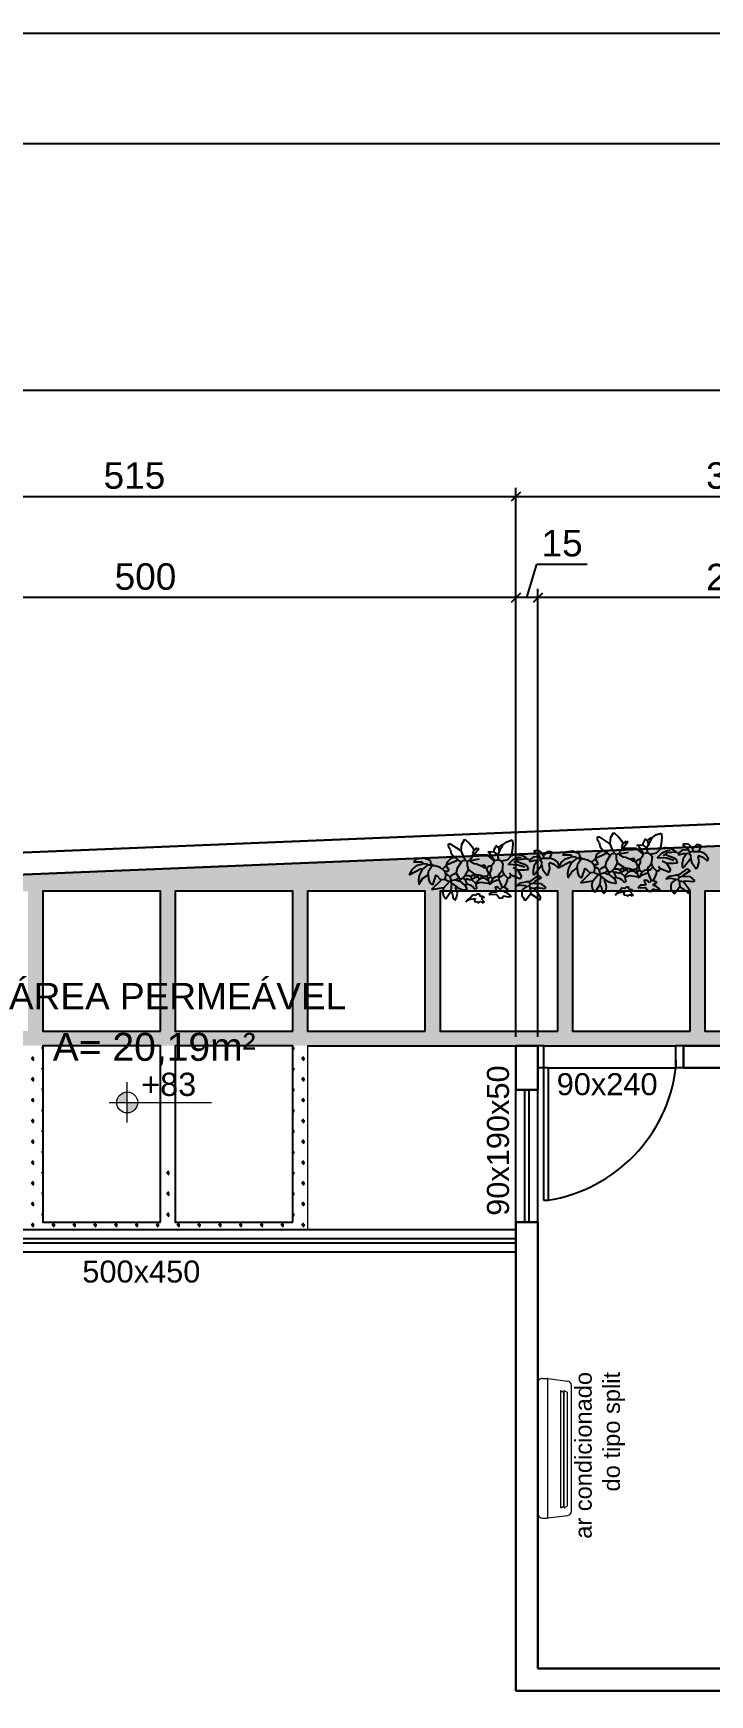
# Model space of a CAD drawing. Extents: x -165 to 197, y 154 to 653.
# Drawn here: x 105.27 to 109.87, y 481.55 to 492.85 of the extents above; entities that cross this region are included whole.
import ezdxf
from ezdxf.enums import TextEntityAlignment as Align

# ---------------------------------------------------------------- set-up
doc = ezdxf.new("R2010")
doc.units = 0
doc.header["$MEASUREMENT"] = 0
doc.header["$PDMODE"] = 3
doc.header["$PDSIZE"] = 0.1
doc.layers.get('0').update_dxf_attribs({"linetype": 'CONTINUOUS'})
doc.layers.get('DEFPOINTS').update_dxf_attribs({"linetype": 'CONTINUOUS'})
for name, color, linetype, lineweight in [('AIT-ESQUADRIA 34', 252, 'CONTINUOUS', 15), ('AIT-PAREDE', 4, 'CONTINUOUS', 30), ('COTA de NIVEL', 12, 'CONTINUOUS', 20), ('FININHA', 251, 'CONTINUOUS', 25), ('TEXTO-190', 190, 'CONTINUOUS', 20)]:
    doc.layers.add(name, color=color, linetype=linetype, lineweight=lineweight)
for name, color, linetype in [('AIT-PORTAS', 2, 'CONTINUOUS'), ('AIT-VEGETAÇÃO 25', 92, 'CONTINUOUS'), ('COTA', 1, 'CONTINUOUS'), ('COTA MODIF', 172, 'CONTINUOUS'), ('MARGEM', 4, 'CONTINUOUS'), ('TEXTO', 190, 'CONTINUOUS')]:
    doc.layers.add(name, color=color, linetype=linetype)
doc.styles.add('ARIAL', font='ARIAL.TTF', dxfattribs={"height": 0.18})
doc.styles.add('cota25', font='ARIAL.TTF', dxfattribs={"height": 0.06})
doc.dimstyles.new('Copy of ISO-25', dxfattribs={"dimtxt": 0.18, "dimasz": 0.06, "dimexe": 0.06, "dimexo": 0.06, "dimgap": 0.05, "dimtad": 1, "dimdec": 0, "dimlfac": 100, "dimdsep": 46, "dimtxsty": 'ARIAL', "dimblk1": 'OBLIQUE', "dimblk2": 'OBLIQUE', "dimsah": 1, "dimcen": 2.5, "dimdle": 0.06, "dimclrd": 256, "dimclre": 256, "dimclrt": 256, "dimadec": 0, "dimazin": 0, "dimtfac": 1, "dimtdec": 0, "dimtmove": 1, "dimatfit": 3, "dimldrblk": 'OBLIQUE', "dimfxl": 0, "dimtolj": 1, "dimtzin": 0, "dimlwd": -1, "dimlwe": -1, "dimarcsym": 0})
pattern_1 = [(360, (23.58454, 87.84479), (0.070710678, 0.070710678), [0.01875, -0.122671356]), (315, (23.58454, 87.84479), (0.070710678, 0.070710678), [0.01875, -0.08125]), (45, (23.58454, 87.84479), (-0.070710678, 0.070710678), [0.01875, -0.08125])]

# ---------------------------------------------------------------- blocks, each defined once
blk = doc.blocks.new('BUSCH1')
for p, q in [((-6.87, 7.43), (-6.56, 7.43)), ((-6.85, 7.18), (-6.87, 7.43)), ((-6.78, 6.73), (-6.85, 7.18)), ((-6.56, 6.36), (-6.78, 6.73)), ((-6.56, 7.43), (-4.64, 6.2)), ((-6.56, 6.36), (-6.33, 5.59)), ((-4.49, 6.13), (-4.38, 7.36)), ((-4.38, 7.36), (-3.78, 8.29)), ((-3.78, 8.29), (-2.83, 7.4)), ((-2.83, 7.4), (-2.4, 6.84)), ((-2.4, 6.84), (-2.1, 6.2)), ((-2.1, 6.2), (-1.41, 6.66)), ((-1.18, 6.43), (-2.1, 5.28)), ((-1.41, 6.66), (-1.18, 6.43)), ((2.05, 7.05), (1.66, 6.2)), ((2.51, 6.74), (2.05, 7.05)), ((2.51, 6.74), (3.12, 7.28)), ((2.51, 6.74), (2.58, 6.2)), ((2.74, 6.05), (3.42, 7.29)), ((3.12, 7.28), (3.43, 7.28)), ((3.42, 7.29), (4.09, 7.8)), ((4.09, 7.8), (5.08, 8.14)), ((5.08, 8.14), (5.19, 7.4)), ((5.19, 7.4), (5.11, 6.07)), ((-13.73, 2.55), (-12.88, 3.32)), ((-12.83, 4.56), (-13.44, 4.03)), ((-13.42, 4.05), (-11.87, 4.05)), ((-12.88, 3.32), (-11.56, 3.74)), ((-11.47, 4.74), (-12.83, 4.56)), ((-11.87, 4.05), (-11.56, 3.74)), ((-10.71, 3.44), (-11.79, 2.59)), ((-11.56, 3.74), (-10.95, 3.67)), ((-10.31, 4.25), (-11.47, 4.74)), ((-10.95, 3.67), (-10.71, 3.44)), ((-10.71, 3.44), (-10.33, 3.44)), ((-10.56, 2.38), (-10.04, 3.14)), ((-10.18, 3.67), (-10.33, 3.44)), ((-10.02, 3.13), (-10.33, 3.44)), ((-10.31, 4.25), (-10.18, 3.67)), ((-9.68, 3.34), (-10.19, 3.69)), ((-9.63, 3.32), (-10.02, 3.13)), ((-8.75, 3.09), (-9.68, 3.34)), ((-7.26, 3.36), (-7.95, 2.67)), ((-7.26, 3.28), (-6.99, 4.11)), ((-7.26, 3.36), (-7.26, 3.28)), ((-7.26, 3.28), (-6.79, 2.44)), ((-6.79, 3.59), (-7.18, 3.44)), ((-6.99, 4.11), (-6.32, 4.7)), ((-5.03, 4.36), (-6.79, 3.59)), ((-6.33, 5.59), (-5.79, 4.9)), ((-6.32, 4.7), (-5.79, 4.9)), ((-5.79, 4.9), (-5.03, 4.43)), ((-4.49, 3.97), (-5.26, 2.74)), ((-5.03, 4.43), (-5.03, 4.36)), ((-5.03, 4.36), (-4.49, 3.97)), ((-4.64, 6.2), (-4.49, 6.13)), ((-4.1, 5.22), (-4.49, 6.13)), ((-4.49, 3.97), (-4.17, 4.25)), ((-4.17, 4.25), (-3.64, 4.36)), ((-3.64, 4.36), (-4.1, 5.22)), ((-3.64, 4.36), (-3.33, 4.05)), ((-3.18, 4.2), (-3.33, 4.05)), ((-3.33, 4.05), (-3.33, 3.28)), ((-3.33, 3.28), (-3.18, 2.74)), ((-2.8, 4.2), (-3.18, 4.2)), ((-2.18, 5.28), (-2.8, 4.43)), ((-2.8, 4.43), (-2.72, 4.28)), ((-2.72, 4.28), (-2.8, 4.2)), ((-2.58, 3.96), (-2.8, 4.2)), ((-2.72, 4.28), (-1.03, 4.59)), ((-2.05, 3.66), (-2.58, 3.96)), ((-2.1, 6.2), (-2.34, 5.59)), ((-2.34, 5.59), (-2.18, 5.28)), ((-2.18, 5.28), (-2.1, 5.28)), ((-2.1, 5.28), (-2.03, 5.28)), ((-1.49, 3.59), (-2.05, 3.66)), ((0.46, 5.28), (-2.03, 5.28)), ((-1.49, 3.59), (-0.64, 3.28)), ((-0.64, 3.28), (-0.26, 3.44)), ((-0.64, 3.28), (-0.18, 2.97)), ((-0.26, 3.44), (0.05, 3.28)), ((0.05, 3.28), (-0.03, 2.97)), ((0.74, 3.2), (0.28, 2.74)), ((1.66, 4.28), (0.46, 5.28)), ((0.74, 5.82), (0.51, 5.9)), ((1.66, 5.9), (0.74, 5.82)), ((0.74, 5.82), (1.79, 4.24)), ((1.12, 3.2), (0.74, 3.2)), ((1.51, 3.67), (1.12, 3.2)), ((1.12, 3.2), (1.13, 2.63)), ((1.59, 3.74), (1.51, 3.67)), ((1.66, 4.2), (1.59, 3.74)), ((1.66, 6.2), (1.66, 5.9)), ((1.66, 5.9), (2.35, 5.36)), ((1.66, 4.2), (1.66, 4.28)), ((2.51, 4.43), (1.79, 4.24)), ((2.74, 6.05), (2.35, 5.36)), ((2.35, 5.36), (2.51, 4.43)), ((3.05, 4.13), (2.51, 4.43)), ((2.58, 6.2), (2.74, 6.05)), ((4.12, 4.36), (3.05, 4.13)), ((3.05, 4.13), (3.43, 3.67)), ((3.28, 2.44), (3.43, 3.67)), ((4.89, 5.13), (4.12, 4.36)), ((4.34, 3.53), (5.27, 4.45)), ((6.13, 3.43), (4.34, 3.53)), ((5.11, 6.07), (4.89, 5.13)), ((5.97, 5.43), (4.89, 5.13)), ((4.89, 5.13), (4.89, 5.2)), ((5.27, 4.45), (6.3, 4.92)), ((5.89, 4.13), (5.43, 3.9)), ((6.04, 4.36), (5.89, 4.13)), ((5.89, 4.13), (6.51, 3.9)), ((5.97, 5.43), (6.92, 5.29)), ((6.27, 4.43), (6.04, 4.36)), ((7.44, 3.04), (6.13, 3.43)), ((7.89, 4.59), (6.27, 4.43)), ((6.3, 4.92), (6.78, 4.87)), ((6.51, 3.9), (7.51, 3.51)), ((6.92, 5.29), (7.66, 4.85)), ((7.51, 3.51), (7.97, 3.13)), ((7.66, 4.85), (7.89, 4.59)), ((7.89, 4.59), (8.12, 4.51)), ((8.12, 2.59), (7.97, 3.13)), ((9.01, 4.93), (8.32, 4.39)), ((8.32, 4.39), (8.32, 4.01)), ((9.28, 4.26), (8.32, 4.01)), ((9.21, 3.34), (9, 2.45)), ((10.16, 5.01), (9.01, 4.93)), ((9.64, 6.15), (9.09, 6.01)), ((9.09, 6.01), (10.16, 5.16)), ((9.86, 4.24), (9.21, 3.34)), ((9.86, 4.24), (9.28, 4.26)), ((10.62, 3.39), (9.47, 1.86)), ((10.27, 6), (9.64, 6.15)), ((10.39, 4.32), (9.86, 4.24)), ((10.16, 5.16), (10.16, 5.01)), ((10.16, 5.01), (10.47, 4.55)), ((10.7, 5.55), (10.27, 6)), ((10.47, 4.55), (10.39, 4.32)), ((10.39, 4.32), (10.62, 3.78)), ((11.01, 4.7), (10.47, 4.55)), ((10.62, 3.78), (10.55, 3.55)), ((10.55, 3.55), (10.62, 3.39)), ((10.62, 3.39), (10.77, 2.67)), ((10.93, 5.24), (10.7, 5.55)), ((11.32, 5.55), (10.93, 5.24)), ((10.93, 5.24), (11.01, 4.7)), ((11.01, 4.7), (12.24, 4.7)), ((11.68, 5.92), (11.32, 5.55)), ((12.11, 5.96), (11.68, 5.92)), ((12.16, 3.93), (12.01, 3.78)), ((12.18, 2.74), (12.01, 3.78)), ((12.55, 5.78), (12.11, 5.96)), ((12.55, 5.78), (12.16, 4.85)), ((12.16, 4.85), (12.24, 4.7)), ((12.16, 3.93), (12.99, 3.59)), ((13.13, 4.37), (12.24, 4.7)), ((12.99, 3.59), (13.7, 2.93)), ((13.63, 3.96), (13.13, 4.37)), ((13.93, 3.24), (13.63, 3.96)), ((13.7, 2.93), (13.93, 3.24)), ((-11.95, 2.74), (-14.23, 1.55)), ((-13.71, 2.59), (-14.23, 1.55)), ((-12.32, 1.49), (-12.49, 0.6)), ((-12.49, 0.6), (-12.43, -0.22)), ((-12.43, -0.22), (-11.7, 0.9)), ((-11.79, 2.59), (-12.32, 1.49)), ((-11.79, 2.59), (-11.95, 2.74)), ((-11.7, 0.9), (-10.68, 1.61)), ((-10.68, 1.61), (-10.56, 2.38)), ((-10.68, 1.61), (-10.63, 0.84)), ((-10.63, 0.84), (-10.35, 0.07)), ((-10.35, 0.07), (-9.84, -0.28)), ((-8.18, 0.67), (-10.03, -1.19)), ((-9.77, -0.26), (-9.18, 1.59)), ((-9.18, 1.59), (-8.33, 0.74)), ((-8.33, 2.9), (-8.75, 3.09)), ((-7.95, 2.67), (-8.33, 2.9)), ((-8.33, 0.74), (-8.18, 0.67)), ((-7.49, 0.74), (-8.18, 0.67)), ((-7.95, 2.67), (-7.56, 2.21)), ((-6.64, 0.36), (-7.72, -0.87)), ((-6.95, 2.21), (-7.56, 2.21)), ((-7.56, 2.21), (-7.41, 1.74)), ((-7.41, 1.74), (-7.49, 0.74)), ((-7.49, 0.74), (-6.64, 0.36)), ((-7.14, 1.7), (-7.41, 1.74)), ((-6.82, 1.48), (-7.14, 1.7)), ((-6.79, 2.44), (-6.95, 2.21)), ((-6.56, 1.13), (-6.82, 1.48)), ((-6.64, 0.36), (-6.49, 0.36)), ((-6.26, 1.44), (-6.56, 1.13)), ((-6.56, 1.13), (-6.41, 0.44)), ((-6.41, 0.44), (-6.49, 0.36)), ((-6.49, 0.36), (-6.26, 0.05)), ((-5.49, 0.67), (-6.41, 0.44)), ((-6.26, 0.05), (-6.41, -1.48)), ((-5.41, 1.9), (-6.26, 1.44)), ((-6.26, 0.05), (-5.49, -0.56)), ((-4.87, 0.98), (-5.49, 0.67)), ((-5.49, 0.67), (-4.95, 0.44)), ((-5.26, 2.74), (-5.41, 1.9)), ((-5.41, 1.9), (-4.87, 0.98)), ((-4.95, 0.44), (-4.8, 0.44)), ((-4.87, 0.98), (-4.64, 0.74)), ((-4.64, 0.74), (-4.8, 0.44)), ((-4.8, 0.44), (-3.87, -0.33)), ((-4.1, 0.98), (-4.64, 0.74)), ((-3.72, 1.44), (-4.1, 0.98)), ((-4.1, 0.98), (-3.72, 0.67)), ((-3.57, 1.82), (-3.72, 1.44)), ((-3.72, 1.44), (-3.03, 1.44)), ((-3.49, 0.82), (-3.72, 0.67)), ((-3.72, 0.67), (-3.41, -0.18)), ((-3.41, 2.05), (-3.57, 1.82)), ((-2.87, 0.59), (-3.49, 0.82)), ((-3.18, 2.59), (-3.41, 2.05)), ((-3.18, 2.74), (-3.18, 2.59)), ((-3.18, 2.59), (-1.95, 1.74)), ((-3.03, 1.44), (-2.64, 1.28)), ((-2.49, 0.74), (-2.87, 0.59)), ((-2.03, 1.67), (-2.64, 1.28)), ((-2.64, 1.28), (-2.57, 0.9)), ((-2.57, 0.9), (-2.49, 0.74)), ((-1.87, 1.13), (-2.49, 0.74)), ((-2.49, 0.74), (-2.49, 0.67)), ((-2.49, 0.67), (-1.8, 0.05)), ((-1.95, 1.74), (-2.03, 1.67)), ((-2.03, 1.67), (-1.95, 1.28)), ((-1.95, 1.74), (-1.49, 1.59)), ((-1.95, 1.28), (-1.87, 1.13)), ((-1.8, 1.05), (-1.87, 1.13)), ((-1.34, 1.36), (-1.8, 1.05)), ((-1.11, 0.74), (-1.8, 0.05)), ((-1.8, 0.05), (-1.72, -0.18)), ((-1.07, 0.1), (-1.73, -0.16)), ((-1.49, 1.59), (-1.34, 1.36)), ((-1.49, 1.59), (-1.18, 1.59)), ((-1.18, 1.59), (-1.34, 1.36)), ((-1.34, 1.36), (-1.34, 1.28)), ((-1.34, 1.28), (-1.11, 0.74)), ((-1.18, 1.59), (-0.87, 1.51)), ((-0.57, 1.05), (-1.11, 0.74)), ((-0.72, 0.13), (-1.07, 0.1)), ((-0.87, 1.51), (-0.11, 1.28)), ((-0.87, 1.51), (-0.57, 1.05)), ((0.82, -0.1), (-0.72, 0.13)), ((-0.57, 1.05), (-0.18, 1.05)), ((-0.18, 2.97), (-0.03, 2.97)), ((-0.11, 1.28), (-0.18, 1.05)), ((-0.18, 1.05), (0.28, 0.74)), ((0.36, 1.36), (-0.11, 1.28)), ((-0.03, 2.97), (0.28, 2.74)), ((0.28, 2.74), (0.43, 2.36)), ((0.28, 0.74), (0.51, 0.67)), ((0.59, 1.59), (0.36, 1.36)), ((0.36, 1.36), (0.66, 0.9)), ((0.43, 2.36), (0.66, 2.05)), ((0.66, 0.9), (0.51, 0.67)), ((0.51, 0.67), (0.82, -0.1)), ((0.66, 2.05), (0.59, 1.59)), ((0.66, 2.05), (0.89, 2.05)), ((0.97, 1.21), (0.66, 0.9)), ((1.13, 2.63), (0.89, 2.05)), ((0.89, 2.05), (0.97, 1.21)), ((0.97, 1.21), (1.43, 0.9)), ((1.43, 0.82), (0.97, -0.18)), ((0.97, -0.18), (1.59, 0.34)), ((1.89, 1.13), (1.43, 0.82)), ((1.43, 0.9), (1.43, 0.82)), ((1.59, 0.34), (2.16, 0.59)), ((2.43, 1.28), (1.89, 1.13)), ((2.16, 0.59), (2.58, 0.67)), ((2.58, 1.67), (2.43, 1.28)), ((2.43, 1.28), (2.58, 1.21)), ((2.58, 1.74), (2.58, 1.67)), ((2.74, 1.74), (2.58, 1.67)), ((2.89, 1.21), (2.58, 1.21)), ((2.58, 1.21), (2.58, 0.67)), ((2.58, 0.67), (3.2, -0.79)), ((3.05, 2.13), (2.74, 1.74)), ((3.12, 1.36), (2.89, 1.21)), ((3.28, 2.44), (3.05, 2.21)), ((3.05, 2.21), (3.05, 2.13)), ((3.51, 1.74), (3.12, 1.36)), ((3.28, 2.44), (3.28, 2.21)), ((3.28, 2.21), (3.51, 1.74)), ((3.51, 1.74), (4.28, 0.98)), ((3.88, -0.24), (4.22, 0.53)), ((4.22, 0.53), (4.28, 0.98)), ((4.58, 0.98), (4.28, 0.98)), ((4.81, 1.59), (4.58, 1.9)), ((4.81, 1.59), (4.58, 0.98)), ((4.81, 1.59), (6.66, 0.82)), ((6.12, 2.44), (5.28, 2.9)), ((5.96, -0.48), (6.53, 0.08)), ((6.12, 2.44), (6.2, 2.51)), ((6.12, 2.44), (6.81, 1.28)), ((6.2, 2.51), (7.43, 2.51)), ((6.53, 0.08), (7.74, 0.28)), ((6.66, 0.82), (6.81, 1.28)), ((7.43, 2.51), (8.12, 2.59)), ((8.27, 0.28), (7.74, 0.28)), ((8.27, 0.36), (8.35, 0.36)), ((8.27, 0.36), (8.27, 0.28)), ((8.35, 0.36), (8.27, 0.28)), ((8.27, 0.28), (8.27, 0.21)), ((8.27, 0.21), (8.5, -0.18)), ((8.35, 0.36), (8.43, 0.36)), ((9.97, 1.44), (8.43, 0.36)), ((9.12, 0.05), (8.5, -0.18)), ((9, 2.45), (9.01, 1.78)), ((9.01, 1.78), (9.16, 1.62)), ((9.16, 1.62), (9.09, 1.55)), ((9.27, 0.28), (9.12, 0.05)), ((9.12, 0.05), (10.43, -0.02)), ((9.47, 1.86), (9.16, 1.62)), ((10.5, 1.05), (9.27, 0.28)), ((9.97, 1.44), (10.5, 1.05)), ((10.77, 2.67), (11.62, 1.47)), ((11.62, 1.47), (11.93, 1.86)), ((11.93, 1.86), (12.18, 2.74)), ((-10.03, -1.19), (-7.79, -0.79)), ((-7.89, -1.61), (-7.72, -0.87)), ((-7.73, -2.46), (-7.89, -1.61)), ((-7.79, -0.79), (-7.72, -0.87)), ((-7.36, -3), (-7.73, -2.46)), ((-6.49, -1.64), (-7.36, -3)), ((-6.41, -1.48), (-6.49, -1.64)), ((-6.41, -1.48), (-6.18, -1.89)), ((-6.18, -1.89), (-6.05, -2.39)), ((-6.05, -2.39), (-6.03, -2.72)), ((-5.64, -3.18), (-6.03, -2.72)), ((-5.64, -3.18), (-5.32, -2.69)), ((-5.49, -0.56), (-5.49, -0.64)), ((-5.49, -0.56), (-5.13, -0.82)), ((-5.49, -0.95), (-5.49, -0.64)), ((-5.29, -1.32), (-5.49, -0.95)), ((-5.32, -2.69), (-5.19, -1.92)), ((-5.19, -1.92), (-5.29, -1.32)), ((-5.13, -0.82), (-4.33, -1.14)), ((-4.33, -1.14), (-3.49, -1.25)), ((-3.87, -0.33), (-3.72, -0.33)), ((-3.41, -0.18), (-3.72, -0.33)), ((-3.72, -0.33), (-3.57, -0.72)), ((-3.57, -0.72), (-3.41, -1.02)), ((-3.57, -1.25), (-3.49, -1.25)), ((-3.41, -1.02), (-3.49, -1.25)), ((-3.49, -1.25), (-3.41, -1.41)), ((-2.63, -0.41), (-3.41, -0.18)), ((-2.72, -2.64), (-3.26, -3.1)), ((-3.26, -3.18), (-2.8, -3)), ((-3.26, -3.1), (-3.26, -3.18)), ((-2.8, -3), (-2.24, -2.91)), ((-2.49, -2.41), (-2.72, -2.64)), ((-2.32, -0.62), (-2.63, -0.41)), ((-2.41, -2.25), (-2.49, -2.33)), ((-2.49, -2.33), (-2.49, -2.41)), ((-2.41, -2.25), (-2.26, -2.1)), ((-1.95, -1.02), (-2.32, -0.62)), ((-2.26, -2.1), (-1.88, -2.2)), ((-2.24, -2.91), (-1.87, -2.87)), ((-1.72, -1.1), (-1.95, -1.02)), ((-1.87, -2.87), (-1.95, -3.33)), ((-1.88, -2.2), (-1.58, -2.1)), ((-1.72, -0.18), (-1.57, -0.95)), ((-1.57, -0.95), (-1.72, -1.1)), ((-1.58, -2.1), (-1.41, -1.95)), ((-1.41, -1.95), (-1.03, -1.95)), ((-1.03, -1.95), (-1.03, -2.33)), ((-1.03, -2.33), (-0.41, -2.41)), ((-0.26, -2.64), (-0.72, -2.87)), ((-0.72, -2.87), (-0.18, -3.48)), ((-0.41, -2.41), (-0.26, -2.64)), ((-0.11, -2.72), (-0.26, -2.64)), ((1.2, -1.64), (0.74, -2.02)), ((0.74, -2.02), (0.82, -2.18)), ((0.82, -0.1), (0.97, -0.18)), ((2.12, -2.1), (0.82, -2.18)), ((2.12, -1.64), (1.2, -1.64)), ((2.18, -0.68), (1.82, -0.72)), ((1.82, -0.72), (2.2, -1.48)), ((2.2, -1.48), (2.12, -1.64)), ((2.74, -2.87), (2.12, -2.1)), ((2.54, -0.83), (2.18, -0.68)), ((2.82, -1.18), (2.54, -0.83)), ((3.35, -2.79), (2.74, -2.87)), ((3.2, -0.79), (2.82, -1.18)), ((3.58, -0.72), (3.2, -0.79)), ((3.35, -2.56), (3.58, -2.33)), ((3.35, -2.79), (3.35, -2.56)), ((3.51, -1.48), (3.86, -1.35)), ((3.81, -1.72), (3.51, -1.48)), ((3.58, -0.72), (3.88, -0.24)), ((3.58, -0.72), (4.28, -1.02)), ((3.58, -2.33), (4.01, -2.47)), ((3.96, -1.74), (3.81, -1.72)), ((3.86, -1.35), (4.13, -1.2)), ((4.27, -1.91), (3.96, -1.74)), ((4.01, -2.47), (4.46, -2.51)), ((4.13, -1.2), (4.28, -1.02)), ((4.63, -2.22), (4.27, -1.91)), ((4.46, -2.51), (4.81, -2.48)), ((4.81, -2.48), (4.63, -2.22)), ((4.81, -2.48), (4.89, -2.56)), ((6.81, -0.33), (5.96, -0.48)), ((6.81, -0.33), (7.58, -0.41)), ((7.04, -1.18), (6.88, -1.7)), ((6.88, -1.7), (6.92, -2.37)), ((6.92, -2.37), (7.27, -2.79)), ((7.74, -0.64), (7.04, -1.18)), ((7.27, -2.79), (7.43, -3.25)), ((7.58, -0.41), (7.74, -0.64)), ((8.58, -1.95), (7.66, -3.18)), ((8.27, -0.56), (7.74, -0.64)), ((8.5, -0.18), (8.27, -0.56)), ((8.27, -0.56), (8.43, -0.79)), ((8.43, -0.79), (9.27, -0.95)), ((8.43, -0.79), (8.58, -1.95)), ((8.58, -1.95), (9.81, -2.79)), ((9.66, -0.87), (9.27, -0.95)), ((9.27, -0.95), (10.43, -2.56)), ((11.2, -1.02), (9.66, -0.87)), ((9.81, -2.79), (10.2, -3.18)), ((10.43, -2.56), (10.2, -3.18)), ((10.43, -0.02), (11.35, -0.72)), ((11.35, -0.72), (11.2, -1.02)), ((-3.26, -3.18), (-3.57, -3.56)), ((-1.95, -3.33), (-1.95, -3.41)), ((-1.95, -3.41), (-1.41, -3.48)), ((-1.41, -3.48), (-1.26, -3.71)), ((-1.26, -3.71), (-1.11, -3.49)), ((-1.11, -3.49), (-0.85, -3.41)), ((-0.85, -3.41), (-0.53, -3.46)), ((-0.53, -3.46), (-0.34, -3.71)), ((-0.18, -3.48), (-0.34, -3.71)), ((7.66, -3.18), (7.43, -3.25))]:
    blk.add_line(p, q)
for centre, start, end in [((-10.31, 4.25), 12.8043, 67.5333), ((0.46, 5.28), 49.844, 89.647)]:
    blk.add_arc(centre, 0.00000961, start, end)
blk = doc.blocks.new('_OBLIQUE')
at = {"color": 0, "linetype": 'ByBlock'}
blk.add_line((-0.5, -0.5), (0.5, 0.5), dxfattribs=at)
blk = doc.blocks.new('*D242')
at = {"layer": 'COTA'}
for p, q in [((108.698, 486.021), (108.698, 489.069)), ((111.403, 485.871), (111.403, 489.069)), ((111.463, 489.009), (108.638, 489.009))]:
    blk.add_line(p, q, dxfattribs=at)
at = {"layer": 'DEFPOINTS', "color": 0}
for p in [(108.698, 489.009), (108.698, 485.961), (111.403, 485.811)]:
    blk.add_point(p, dxfattribs=at)
at = {"layer": 'COTA', "xscale": 0.06, "yscale": 0.06, "zscale": 0.06, "rotation": 180}
blk.add_blockref('_OBLIQUE', (108.698, 489.009), dxfattribs=at)
at = {"layer": 'COTA', "xscale": 0.06, "yscale": 0.06, "zscale": 0.06}
blk.add_blockref('_OBLIQUE', (111.403, 489.009), dxfattribs=at)
at = {"layer": 'COTA', "insert": (110.05, 489.149), "char_height": 0.18, "attachment_point": 5, "style": 'ARIAL'}
blk.add_mtext('\\A1;271', dxfattribs=at)
blk = doc.blocks.new('*D243')
at = {"layer": 'COTA'}
for p, q in [((108.623, 489.009), (108.691, 489.236)), ((108.691, 489.236), (109.033, 489.236)), ((108.548, 486.021), (108.548, 489.069)), ((108.698, 486.021), (108.698, 489.069)), ((108.758, 489.009), (108.488, 489.009))]:
    blk.add_line(p, q, dxfattribs=at)
at = {"layer": 'DEFPOINTS', "color": 0}
for p in [(108.548, 489.009), (108.548, 485.961), (108.698, 485.961)]:
    blk.add_point(p, dxfattribs=at)
at = {"layer": 'COTA', "xscale": 0.06, "yscale": 0.06, "zscale": 0.06, "rotation": 180}
blk.add_blockref('_OBLIQUE', (108.548, 489.009), dxfattribs=at)
at = {"layer": 'COTA', "xscale": 0.06, "yscale": 0.06, "zscale": 0.06}
blk.add_blockref('_OBLIQUE', (108.698, 489.009), dxfattribs=at)
at = {"layer": 'COTA', "insert": (108.862, 489.378), "char_height": 0.18, "attachment_point": 5, "style": 'ARIAL'}
blk.add_mtext('\\A1;15', dxfattribs=at)
blk = doc.blocks.new('*D303')
at = {"layer": 'COTA'}
for p, q in [((108.488, 489.696), (111.613, 489.696)), ((108.548, 489.069), (108.548, 489.756)), ((111.553, 489.069), (111.553, 489.756))]:
    blk.add_line(p, q, dxfattribs=at)
at = {"layer": 'DEFPOINTS', "color": 0}
for p in [(111.553, 489.696), (108.548, 489.009), (111.553, 489.009)]:
    blk.add_point(p, dxfattribs=at)
at = {"layer": 'COTA', "xscale": 0.06, "yscale": 0.06, "zscale": 0.06, "rotation": 180}
blk.add_blockref('_OBLIQUE', (108.548, 489.696), dxfattribs=at)
at = {"layer": 'COTA', "xscale": 0.06, "yscale": 0.06, "zscale": 0.06}
blk.add_blockref('_OBLIQUE', (111.553, 489.696), dxfattribs=at)
at = {"layer": 'COTA', "insert": (110.05, 489.838), "char_height": 0.18, "attachment_point": 5, "style": 'ARIAL'}
blk.add_mtext('\\A1;301', dxfattribs=at)
blk = doc.blocks.new('*D313')
at = {"layer": 'COTA'}
for p, q in [((136.033, 490.417), (93.263, 490.417)), ((93.323, 489.756), (93.323, 490.477)), ((135.973, 489.756), (135.973, 490.477))]:
    blk.add_line(p, q, dxfattribs=at)
at = {"layer": 'DEFPOINTS', "color": 0}
for p in [(93.323, 490.417), (93.323, 489.696), (135.973, 489.696)]:
    blk.add_point(p, dxfattribs=at)
at = {"layer": 'COTA', "xscale": 0.06, "yscale": 0.06, "zscale": 0.06, "rotation": 180}
blk.add_blockref('_OBLIQUE', (93.323, 490.417), dxfattribs=at)
at = {"layer": 'COTA', "xscale": 0.06, "yscale": 0.06, "zscale": 0.06}
blk.add_blockref('_OBLIQUE', (135.973, 490.417), dxfattribs=at)
at = {"layer": 'COTA', "insert": (114.648, 490.559), "char_height": 0.18, "attachment_point": 5, "style": 'ARIAL'}
blk.add_mtext('\\A1;4265', dxfattribs=at)
blk = doc.blocks.new('ar cond. split')
at = {"lineweight": 0}
for p, q in [((-0.0556, 0.3949), (-0.1672, 0.3807)), ((-0.025, 0.3952), (-0.0524, 0.3952)), ((-0.189, 0.3559), (-0.189, -0.3559)), ((-0.149, 0.3368), (-0.1651, 0.3272)), ((-0.1286, 0.3368), (-0.1447, 0.3272)), ((0, 0.3702), (0, -0.3702)), ((-0.149, -0.3284), (-0.1651, -0.3189)), ((-0.1286, -0.3284), (-0.1447, -0.3189)), ((-0.0556, -0.3949), (-0.1672, -0.3807)), ((-0.025, -0.3948), (-0.0524, -0.3948)), ((-0.025, -0.3952), (-0.0524, -0.3952))]:
    blk.add_line(p, q, dxfattribs=at)
for points in [[(-0.0564, 0.3947), (-0.0564, -0.3948)], [(-0.1651, -0.3189), (-0.1651, 0.3272)], [(-0.149, 0.3368), (-0.149, -0.3284)], [(-0.1447, -0.3189), (-0.1447, 0.3272)], [(-0.1286, 0.3368), (-0.1286, -0.3284)]]:
    blk.add_lwpolyline(points, dxfattribs=at)
for centre, start, end in [((-0.164, 0.3559), 97.26865, 180), ((-0.0524, 0.3702), 90, 97.26865), ((-0.025, 0.3702), 0, 90), ((-0.164, -0.3559), 180, 262.73135), ((-0.025, -0.3702), 270, 0), ((-0.0524, -0.3702), 262.73135, 270), ((-0.0524, -0.3702), 262.73135, 270)]:
    blk.add_arc(centre, 0.025, start, end, dxfattribs=at)

msp = doc.modelspace()

# ---------------------------------------------------------------- hatches: boundary and pattern name
at = {"layer": 'AIT-VEGETAÇÃO 25'}
h = msp.add_hatch(dxfattribs=at)
h.set_pattern_fill('GRASS', color=256, scale=0.1, angle=-90, style=0)
h.set_pattern_definition([(360, (79.16636, 87.84479), (0.070710678, 0.070710678), [0.01875, -0.122671356]), (315, (79.16636, 87.84479), (0.070710678, 0.070710678), [0.01875, -0.08125]), (45, (79.16636, 87.84479), (-0.070710678, 0.070710678), [0.01875, -0.08125])])
h.paths.add_polyline_path([(114.137, 485.961), (114.137, 487.49), (103.512, 487.056), (103.512, 485.961)])
h.paths.add_polyline_path([(113.997, 486.012), (113.997, 487.012), (113.256, 487.012), (113.256, 486.012)], flags=16)
h.paths.add_polyline_path([(113.156, 486.012), (113.156, 487.012), (112.415, 487.012), (112.415, 486.012)], flags=16)
h.paths.add_polyline_path([(112.315, 486.012), (112.315, 487.012), (111.573, 487.012), (111.573, 486.012)], flags=16)
h.paths.add_polyline_path([(111.473, 486.012), (111.473, 487.012), (110.732, 487.012), (110.732, 486.012)], flags=16)
h.paths.add_polyline_path([(110.632, 486.012), (110.632, 487.012), (109.832, 487.012), (109.832, 486.012)], flags=16)
h.paths.add_polyline_path([(109.732, 486.012), (109.732, 487.012), (108.932, 487.012), (108.932, 486.012)], flags=16)
h.paths.add_polyline_path([(108.832, 486.012), (108.832, 487.012), (108.032, 487.012), (108.032, 486.012)], flags=16)
h.paths.add_polyline_path([(107.932, 486.012), (107.932, 487.012), (107.132, 487.012), (107.132, 486.012)], flags=16)
h.paths.add_polyline_path([(107.032, 486.012), (107.032, 487.012), (106.232, 487.012), (106.232, 486.012)], flags=16)
h.paths.add_polyline_path([(106.132, 486.012), (106.132, 487.012), (105.332, 487.012), (105.332, 486.012)], flags=16)
h.paths.add_polyline_path([(105.232, 486.012), (105.232, 487.012), (104.432, 487.012), (104.432, 486.012)], flags=16)
edge = h.paths.add_edge_path(flags=16)
edge.add_line((103.532, 486.971), (103.532, 486.012))
edge.add_line((103.532, 486.012), (104.332, 486.012))
edge.add_line((104.332, 486.012), (104.332, 487.012))
edge.add_line((104.332, 487.012), (103.532, 487.012))
edge.add_line((103.532, 487.012), (103.532, 487.001))
h = msp.add_hatch(dxfattribs=at)
h.set_pattern_fill('GRASS', color=256, scale=0.1, angle=-90, style=0)
h.set_pattern_definition(pattern_1)
h.paths.add_polyline_path([(113.997, 486.061), (113.256, 486.061), (113.256, 486.012), (113.997, 486.012)])
h.paths.add_polyline_path([(113.156, 486.061), (112.415, 486.061), (112.415, 486.012), (113.156, 486.012)])
h.paths.add_polyline_path([(111.473, 486.061), (110.732, 486.061), (110.732, 486.012), (111.473, 486.012)])
h.paths.add_polyline_path([(110.632, 486.061), (109.832, 486.061), (109.832, 486.012), (110.632, 486.012)])
h.paths.add_polyline_path([(109.732, 486.061), (108.932, 486.061), (108.932, 486.012), (109.732, 486.012)])
h.paths.add_polyline_path([(108.832, 486.061), (108.032, 486.061), (108.032, 486.012), (108.832, 486.012)])
h.paths.add_polyline_path([(107.932, 486.061), (107.132, 486.061), (107.132, 486.012), (107.932, 486.012)])
h.paths.add_polyline_path([(107.032, 486.061), (106.232, 486.061), (106.232, 486.012), (107.032, 486.012)])
h.paths.add_polyline_path([(106.132, 486.061), (105.332, 486.061), (105.332, 486.012), (106.132, 486.012)])
h.paths.add_polyline_path([(105.232, 486.061), (104.432, 486.061), (104.432, 486.012), (105.232, 486.012)])
h.paths.add_polyline_path([(104.332, 486.061), (103.532, 486.061), (103.532, 486.012), (104.332, 486.012)])
h = msp.add_hatch(dxfattribs=at)
h.set_pattern_fill('GRASS', color=256, scale=0.1, angle=-90, style=0)
h.set_pattern_definition(pattern_1)
h.paths.add_polyline_path([(107.132, 485.961), (107.032, 485.961), (107.032, 484.761), (106.232, 484.761), (106.232, 485.149), (106.132, 485.149), (106.132, 484.761), (105.332, 484.761), (105.332, 485.961), (105.232, 485.961), (105.232, 484.761), (104.432, 484.761), (104.432, 485.961), (104.332, 485.961), (104.332, 484.761), (103.532, 484.761), (103.532, 485.961), (103.512, 485.961), (103.512, 484.711), (107.132, 484.711)])
at = {"layer": 'COTA de NIVEL', "linetype": 'Continuous'}
h = msp.add_hatch(color=256, dxfattribs=at)
h.paths.add_polyline_path([(105.906, 485.576), (105.906, 485.647, 0.414214), (105.835, 485.576)])
h.paths.add_polyline_path([(105.906, 485.576), (105.906, 485.505, 0.414214), (105.978, 485.576)])

# ---------------------------------------------------------------- linework, layer by layer
msp.add_lwpolyline([(89.777, 492.847), (152.777, 492.847), (152.777, 448.297), (89.777, 448.297)], close=True)
at = {"layer": 'AIT-ESQUADRIA 34'}
msp.add_line((107.132, 485.961), (107.132, 484.711), dxfattribs=at)
at = {"layer": 'AIT-PAREDE'}
for p, q in [((108.548, 485.961), (108.698, 485.961)), ((108.548, 485.961), (108.548, 485.661)), ((108.548, 485.961), (108.548, 485.961)), ((108.698, 485.961), (108.698, 485.661)), ((109.686, 485.961), (112.603, 485.961)), ((109.686, 485.961), (109.686, 485.811)), ((109.686, 485.861), (109.686, 485.811)), ((109.686, 485.811), (111.403, 485.811)), ((108.548, 485.661), (108.698, 485.661)), ((108.548, 484.761), (108.548, 481.575)), ((108.698, 484.761), (108.548, 484.761)), ((108.698, 484.761), (108.698, 481.726)), ((112.353, 481.726), (108.698, 481.726)), ((112.353, 481.575), (108.548, 481.575))]:
    msp.add_line(p, q, dxfattribs=at)
at = {"layer": 'AIT-PAREDE', "ltscale": 10}
msp.add_line((108.548, 484.711), (108.548, 484.711), dxfattribs=at)
at = {"layer": 'AIT-PAREDE'}
for points in [[(96.323, 486.91), (135.973, 488.541)], [(96.323, 486.91), (135.973, 488.541)], [(96.323, 486.91), (135.973, 488.541)], [(96.323, 486.91), (135.973, 488.541)], [(96.323, 486.76), (135.823, 488.385), (135.823, 473.368), (119.673, 474.131)]]:
    msp.add_lwpolyline(points, dxfattribs=at)
at = {"layer": 'AIT-PORTAS', "color": 9}
for p, q in [((108.736, 485.961), (108.698, 485.961)), ((108.736, 485.961), (108.736, 484.911)), ((108.736, 485.961), (109.636, 485.961)), ((109.636, 485.811), (109.636, 485.961)), ((109.686, 485.961), (109.636, 485.961)), ((109.636, 485.861), (109.636, 485.811)), ((108.766, 485.811), (108.698, 485.811)), ((108.766, 485.811), (108.736, 485.811)), ((108.766, 485.811), (108.766, 484.911)), ((108.766, 485.811), (109.636, 485.811)), ((109.686, 485.811), (109.636, 485.811)), ((108.548, 484.761), (108.548, 485.661)), ((108.608, 484.761), (108.608, 485.661)), ((108.638, 484.761), (108.638, 485.661)), ((108.698, 484.761), (108.698, 485.661)), ((108.736, 484.911), (108.766, 484.911)), ((103.512, 484.711), (108.548, 484.711)), ((103.512, 484.651), (108.548, 484.651)), ((103.512, 484.621), (108.548, 484.621)), ((108.548, 484.711), (108.548, 484.711)), ((103.512, 484.561), (108.548, 484.561))]:
    msp.add_line(p, q, dxfattribs=at)
msp.add_arc((108.603, 485.938), 1.04, 278.9737, 352.9684, dxfattribs=at)
at = {"layer": 'COTA'}
for p, q in [((103.302, 489.696), (108.608, 489.696)), ((108.548, 489.069), (108.548, 489.756)), ((108.548, 486.021), (108.548, 489.069)), ((108.608, 489.009), (103.452, 489.009))]:
    msp.add_line(p, q, dxfattribs=at)
at = {"layer": 'COTA de NIVEL', "linetype": 'Continuous'}
for p, q in [((105.904, 485.713, -823.468), (105.904, 485.439, -823.468)), ((105.784, 485.576, -823.468), (106.479, 485.576, -823.468))]:
    msp.add_line(p, q, dxfattribs=at)
msp.add_circle((105.906, 485.576, -823.468), 0.0713, dxfattribs=at)
at = {"layer": 'FININHA'}
msp.add_line((107.132, 485.961), (108.548, 485.961), dxfattribs=at)
for points in [[(106.132, 486.061), (106.132, 487.012), (105.332, 487.012), (105.332, 486.061)], [(107.032, 486.061), (107.032, 487.012), (106.232, 487.012), (106.232, 486.061)], [(107.932, 486.061), (107.932, 487.012), (107.132, 487.012), (107.132, 486.061)], [(108.832, 486.061), (108.832, 487.012), (108.032, 487.012), (108.032, 486.061)], [(109.732, 486.061), (109.732, 487.012), (108.932, 487.012), (108.932, 486.061)], [(110.632, 486.061), (110.632, 487.012), (109.832, 487.012), (109.832, 486.061)], [(106.132, 484.761), (106.132, 485.961), (105.332, 485.961), (105.332, 484.761)], [(107.032, 484.761), (107.032, 485.961), (106.232, 485.961), (106.232, 484.761)]]:
    msp.add_lwpolyline(points, close=True, dxfattribs=at)
at = {"layer": 'MARGEM'}
msp.add_lwpolyline([(91.652, 492.097), (152.027, 492.097), (152.027, 449.047), (91.652, 449.047)], close=True, dxfattribs=at)

# ---------------------------------------------------------------- block references
at = {"layer": 'AIT-VEGETAÇÃO 25', "xscale": 0.0362499999999955, "yscale": 0.0362499999999955, "zscale": 0.0362500000001092}
for p in [(108.338, 487.066), (109.351, 487.112)]:
    msp.add_blockref('BUSCH1', p, dxfattribs=at)
at = {"layer": 'COTA', "xscale": 0.0600000000000023, "yscale": 0.0600000000000023, "zscale": 0.0599999999999454}
for p in [(108.548, 489.696), (108.548, 489.009)]:
    msp.add_blockref('_OBLIQUE', p, dxfattribs=at)
at = {"layer": 'COTA MODIF', "xscale": 1.199999999999988, "yscale": 1.199999999999988, "zscale": 1.200000000000045, "rotation": 180}
msp.add_blockref('ar cond. split', (108.698, 483.224), dxfattribs=at)

# ---------------------------------------------------------------- texts
at = {"layer": 'COTA', "char_height": 0.18, "attachment_point": 5, "style": 'ARIAL'}
for s, insert in [('\\A1;{\\fArial|b0|i0|c238|p34;51}5', (105.955, 489.838)), ('\\A1;{\\fArial|b0|i0|c238|p34;50}0', (106.03, 489.151))]:
    msp.add_mtext(s, dxfattribs=dict(at, insert=insert))
at = {"layer": 'COTA de NIVEL', "linetype": 'Continuous', "style": 'ARIAL'}
msp.add_text('+83', height=0.1578, dxfattribs=at).set_placement((106.375, 485.778), align=Align.TOP_RIGHT)
at = {"layer": 'COTA de NIVEL', "linetype": 'Continuous', "insert": (108.948, 483.743), "char_height": 0.115, "attachment_point": 3, "rotation": 90, "style": 'ARIAL'}
msp.add_mtext('ar condicionado\\Pdo tipo split', dxfattribs=at)
at = {"layer": 'TEXTO', "style": 'ARIAL'}
msp.add_text('90x190x50', height=0.1497, rotation=90, dxfattribs=at).set_placement((108.351, 485.828), align=Align.TOP_RIGHT)
for s, p in [('90x240', (109.511, 485.775)), ('500x450', (106.403, 484.501))]:
    msp.add_text(s, height=0.1497, dxfattribs=at).set_placement(p, align=Align.TOP_RIGHT)
at = {"layer": 'TEXTO', "insert": (106.779, 486.049, -823.468), "char_height": 0.19, "width": 8.59791, "attachment_point": 3, "style": 'ARIAL'}
msp.add_mtext('{\\fArial|b0|i0|c238|p34;A= }20{\\fArial|b0|i0|c238|p34;,}19{\\fArial|b0|i0|c238|p34;m²}', dxfattribs=at)
at = {"layer": 'TEXTO-190', "insert": (107.394, 486.389, -823.468), "char_height": 0.18, "attachment_point": 3, "rotation": 0.0038, "style": 'cota25'}
msp.add_mtext('ÁREA PERMEÁVEL ', dxfattribs=at)

# ---------------------------------------------------------------- dimensions: what is measured, and where the dimension line sits
at = {"layer": 'COTA'}
for base, p1, p2, picture, middle in [((93.323, 490.417), (135.973, 489.696), (93.323, 489.696), '*D313', (114.648, 490.559)), ((111.5533, 489.6963), (108.5476, 489.0088), (111.5533, 489.0088), '*D303', (110.0504, 489.8382)), ((108.548, 489.009), (108.698, 485.961), (108.548, 485.961), '*D243', (108.741, 489.378)), ((108.6976, 489.0088), (111.4033, 485.811), (108.6976, 485.961), '*D242', (110.0504, 489.1491))]:
    dim = msp.add_linear_dim(base=base, p1=p1, p2=p2, dimstyle='Copy of ISO-25', dxfattribs=at)
    dim.commit()
    dim.dimension.update_dxf_attribs({"geometry": picture, "text_midpoint": middle})

doc.saveas('drawing.dxf')
